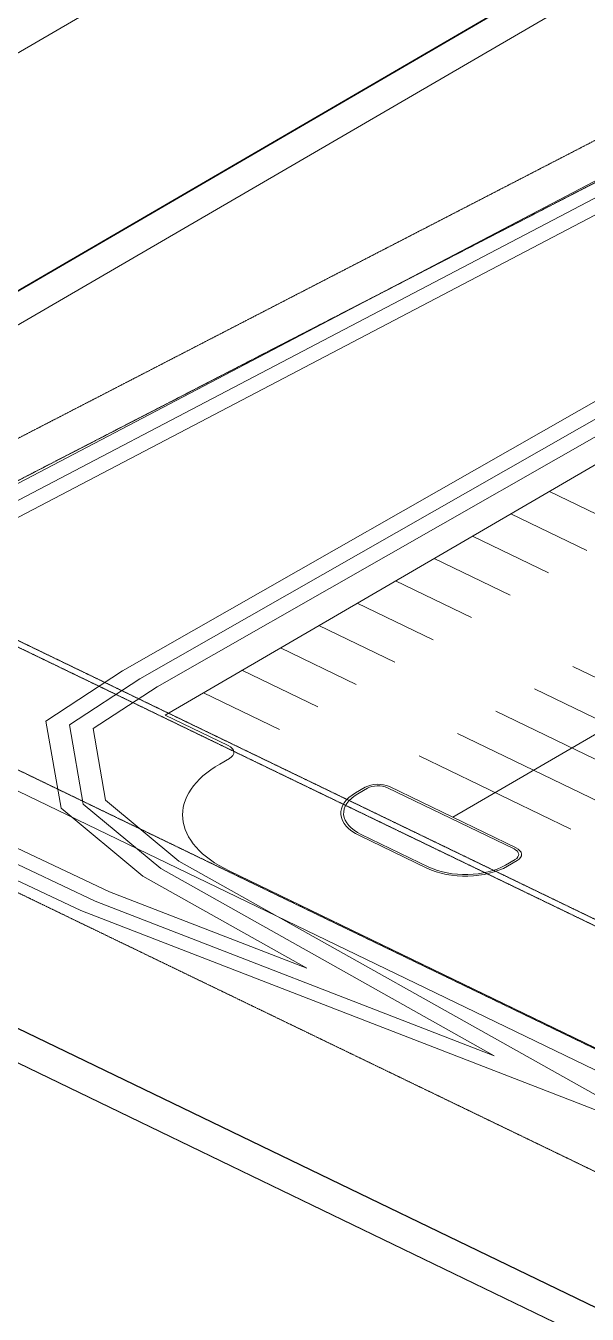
# Model space of a CAD drawing. Header units: inches. Extents: x 27328 to 52026, y -4075 to 4147.
# Drawn here: x 40516 to 41696, y -2670 to 41 of the extents above; entities that cross this region are included whole.
import ezdxf

# ---------------------------------------------------------------- set-up
doc = ezdxf.new("R2010")
doc.units = ezdxf.units.IN
doc.header["$MEASUREMENT"] = 0
doc.linetypes.add('Center 1_4_', pattern=[0.53125, 0.25, -0.09375, 0.09375, -0.09375])
doc.linetypes.add('Hidden', pattern=[0.28125, 0.1875, -0.09375])
for name, color, linetype, lineweight in [('A-PROP-SBCK', 71, 'Hidden', 15), ('BMP', 80, 'Continuous', 9), ('C-TOPO', 7, 'Continuous', 9), ('EOP-PR', 4, 'Continuous', 9), ('G-ANNO-SYMB', 111, 'Continuous', 9), ('PAINT', 190, 'Continuous', 9), ('PROP', 3, 'Center 1_4_', 9)]:
    doc.layers.add(name, color=color, linetype=linetype, lineweight=lineweight)

msp = doc.modelspace()

# ---------------------------------------------------------------- linework, layer by layer
at = {"layer": 'A-PROP-SBCK'}
for p, q in [((39890.9, -1230.6), (42169.6, -52.9)), ((44836.8, -3364), (40149.3, -1097.1)), ((42355.3, -2150.1), (40165.8, -1091.2)), ((44594.3, -3505.2), (39890.9, -1230.6))]:
    msp.add_line(p, q, dxfattribs=at)
at = {"layer": 'BMP'}
for p, q in [((41974.7, -148.3), (40991.2, -664.3)), ((41998.9, -171.4), (41024.9, -682.4)), ((42023.1, -194.5), (41058.7, -700.5)), ((40719.3, -1316.7), (42264.6, -434.6)), ((40755.5, -1333.4), (42302.3, -450.5)), ((40791.8, -1350.1), (42340, -466.4)), ((40991.2, -664.3), (39914.9, -1228.8)), ((41024.9, -682.4), (39952.4, -1244.9)), ((41058.7, -700.5), (39989.9, -1261)), ((40558.3, -1422.2), (40719.3, -1316.7)), ((40607.9, -1430.2), (40755.5, -1333.4)), ((40657.5, -1438.1), (40791.8, -1350.1)), ((40590.1, -1605.7), (40558.3, -1422.2)), ((40636.8, -1597.2), (40607.9, -1430.2)), ((39939.5, -1460.3), (40662, -1801.2)), ((39976.7, -1443.8), (40692.2, -1781.4)), ((40683.6, -1588.7), (40657.5, -1438.1)), ((39902.4, -1476.8), (40631.9, -1821.1)), ((40800, -1732.7), (40636.8, -1597.2)), ((40838, -1716.9), (40683.6, -1588.7)), ((40762, -1748.4), (40590.1, -1605.7)), ((41501, -2126.6), (40800, -1732.7)), ((41895.3, -2311.1), (40838, -1716.9)), ((41106.6, -1942.1), (40762, -1748.4)), ((40692.2, -1781.4), (41106.6, -1942.1)), ((40662, -1801.2), (41501, -2126.6)), ((40631.9, -1821.1), (41895.3, -2311.1))]:
    msp.add_line(p, q, dxfattribs=at)
at = {"layer": 'C-TOPO', "lineweight": 25}
for p, q in [((39042.8, -1365), (44148.5, 1608.8)), ((39900.3, -1779.1), (40865.4, -2245.8)), ((40865.4, -2245.8), (42365.7, -2971.4))]:
    msp.add_line(p, q, dxfattribs=at)
at = {"layer": 'C-TOPO'}
for p, q in [((41630.5, 142.9), (39042.1, -1364.7)), ((44496.2, -4074.2), (39042.7, -1436.8)), ((39899.3, -1779.2), (40864.2, -2245.9)), ((42365.7, -2972), (40864.2, -2245.9))]:
    msp.add_line(p, q, dxfattribs=at)
at = {"layer": 'EOP-PR'}
for p, q in [((40808.6, -1409.5), (42425.1, -468)), ((40941.6, -1473.8), (40808.6, -1409.5)), ((40923.8, -1512.6), (40944, -1500.8)), ((41229.6, -1561.4), (41209.4, -1573.2)), ((41234.1, -1563.5), (41213.8, -1575.3)), ((41542.5, -1691.2), (41276.4, -1562.5)), ((41546.6, -1688.8), (41280.5, -1560.1)), ((41359.2, -1731.8), (41217.3, -1663.1)), ((41363.2, -1729.4), (41221.3, -1660.8)), ((41544.5, -1713.7), (41524.3, -1725.4)), ((41548.9, -1715.8), (41528.7, -1727.6)), ((42003.4, -2250.1), (40943.5, -1737.5))]:
    msp.add_line(p, q, dxfattribs=at)
for centre, major_axis, start_param, end_param in [((40917.4, -1487.9), (36, 0), 5.54421, 7.115006), ((41145.5, -1619.8), (300, 0), 2.402617, 3.973414), ((41256.2, -1574.3), (36, 0), 0.831821, 2.402617), ((41256.2, -1574.3), (30, 0), 0.831821, 2.402617), ((41298.1, -1616.1), (120, 0), 2.402617, 3.973414), ((41298.1, -1616.1), (114, 0), 2.402617, 3.973414), ((41522.3, -1702.9), (30, 0), 5.54421, 7.115006), ((41522.3, -1702.9), (36, 0), 5.54421, 7.115006), ((41440, -1684.7), (120, 0), 3.973414, 5.54421), ((41440, -1684.7), (114, 0), 3.973414, 5.54421)]:
    msp.add_ellipse(centre, major_axis=major_axis, ratio=0.53073, start_param=start_param, end_param=end_param, dxfattribs=at)
at = {"layer": 'G-ANNO-SYMB'}
for p, q in [((39042.1, -864.7), (44147.8, 2109.1)), ((39042.1, -1437.2), (44147.8, 1536.6)), ((44496.9, -3502.7), (39042.1, -864.7)), ((44496.9, -4075.1), (39042.1, -1437.2))]:
    msp.add_line(p, q, dxfattribs=at)
at = {"layer": 'PAINT'}
for p, q in [((41413.5, -1624.5), (42876.4, -772.4)), ((41776.5, -1015.9), (41616.8, -938.7)), ((41695.7, -1063), (41536, -985.8)), ((41614.8, -1110.1), (41455.2, -1032.9)), ((41534, -1157.2), (41374.4, -1080)), ((41453.2, -1204.2), (41293.5, -1127)), ((41372.4, -1251.3), (41212.7, -1174.1)), ((41291.5, -1298.4), (41131.9, -1221.2)), ((41210.7, -1345.5), (41051.1, -1268.3)), ((41129.9, -1392.5), (40970.2, -1315.3)), ((41666.1, -1307.2), (41985.4, -1461.6)), ((41585.2, -1354.3), (41904.6, -1508.7)), ((41049.1, -1439.6), (40889.4, -1362.4)), ((41504.4, -1401.3), (41823.7, -1555.8)), ((41423.6, -1448.4), (41742.9, -1602.8)), ((41342.8, -1495.5), (41662.1, -1649.9))]:
    msp.add_line(p, q, dxfattribs=at)
at = {"layer": 'PROP'}
for p, q in [((39257.7, -1469), (42166.9, 34.6)), ((44529.2, -3732.2), (39543.7, -1321.2))]:
    msp.add_line(p, q, dxfattribs=at)

doc.saveas('drawing.dxf')
